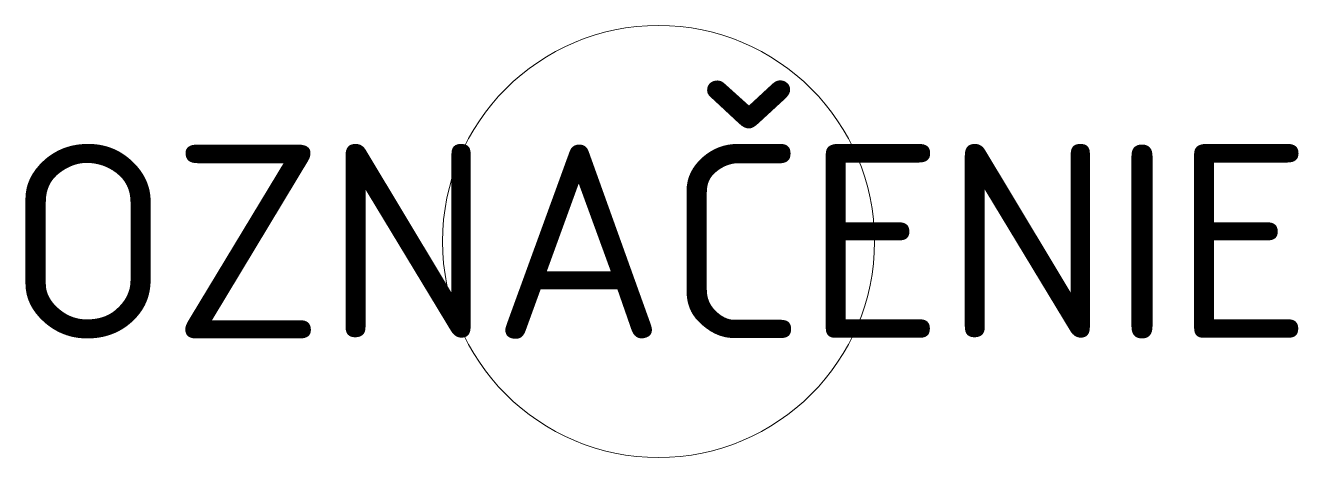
# Model space of a CAD drawing. Header units: metres. Extents: x -9.7 to 13.3, y -2.7 to 5.1.
import ezdxf
from ezdxf.enums import TextEntityAlignment as Align

# ---------------------------------------------------------------- set-up
doc = ezdxf.new("R2010")
doc.units = ezdxf.units.M
doc.styles.add('DP_ISOCPEUR', font='isocpeur.ttf')

msp = doc.modelspace()

# ---------------------------------------------------------------- linework, layer by layer
at = {"color": 0, "lineweight": 18, "transparency": 16777216}
msp.add_circle((1.738, 1.193), 3.9, dxfattribs=at)

# ---------------------------------------------------------------- texts
at = {"color": 0, "transparency": 16777216, "style": 'DP_ISOCPEUR'}
msp.add_attdef('OZNAČENIE', text='X', height=3.5, dxfattribs=at).set_placement((1.738, 1.193), align=Align.MIDDLE_CENTER)

doc.saveas('drawing.dxf')
